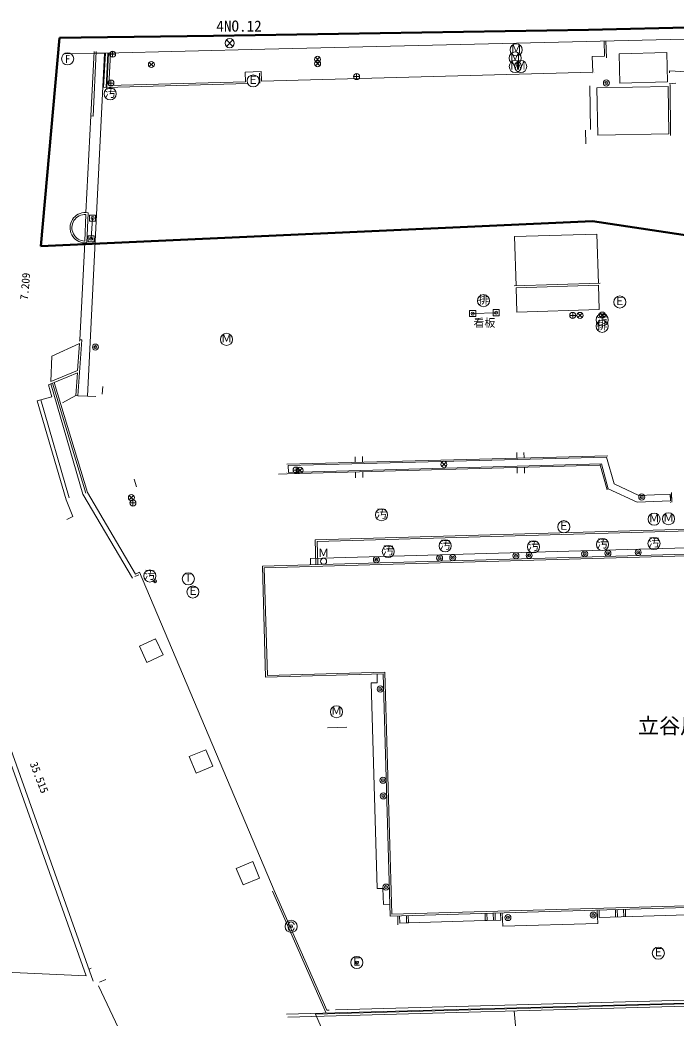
# Model space of a CAD drawing. Units: millimetres on the paper. Extents: x -41381735 to 995, y -187209857 to 638.
# Drawn here: x 327.9 to 436.1, y 378.5 to 543.1 of the extents above; entities that cross this region are included whole.
import ezdxf
from ezdxf.enums import TextEntityAlignment as Align

# ---------------------------------------------------------------- set-up
doc = ezdxf.new("R2010")
doc.units = ezdxf.units.MM
doc.header["$PDMODE"] = 32
doc.header["$PDSIZE"] = 0.5
doc.layers.add('_0-a_', color=7, linetype='Continuous')
for name, color, linetype, lineweight in [('_1-b_', 5, 'Continuous', 50), ('_1-c_', 3, 'Continuous', 9), ('S-BGD', 7, 'Continuous', 13)]:
    doc.layers.add(name, color=color, linetype=linetype, lineweight=lineweight)
doc.styles.add('ＭＳ ゴシック', font='')
doc.styles.get('ＭＳ ゴシック').set_extended_font_data('MS Gothic')

msp = doc.modelspace()

# ---------------------------------------------------------------- linework, layer by layer
at = {"layer": '_1-b_'}
for p, q in [((642.64, 546.571), (421.623, 541.461)), ((642.64, 546.571), (421.623, 541.461)), ((334.431, 540.13), (331.328, 505.794)), ((334.431, 540.13), (331.328, 505.794)), ((337.995, 540.188), (334.431, 540.13)), ((337.995, 540.188), (334.431, 540.13)), ((359.794, 540.446), (337.995, 540.188)), ((359.794, 540.446), (337.995, 540.188)), ((421.623, 541.461), (359.794, 540.446)), ((421.623, 541.461), (359.794, 540.446)), ((331.328, 505.794), (422.302, 509.884)), ((331.328, 505.794), (422.302, 509.884)), ((422.302, 509.884), (493.482, 499.167)), ((422.302, 509.884), (493.482, 499.167))]:
    msp.add_line(p, q, dxfattribs=at)
at = {"layer": '_1-c_'}
for p, q in [((376.648, 379.11), (509.643, 382.797)), ((390.865, 346.556), (376.648, 379.11))]:
    msp.add_line(p, q, dxfattribs=at)
at = {"layer": 'S-BGD', "lineweight": 18}
for p, q in [((460.269, 540.472), (368.243, 538.283)), ((361.934, 539.782), (362.994, 538.721)), ((362.994, 539.782), (361.934, 538.721)), ((424.301, 537.125), (424.222, 539.615)), ((424.611, 536.835), (424.522, 539.622)), ((340.132, 537.588), (335.354, 537.49)), ((341.825, 537.604), (339.003, 481.049)), ((340.128, 537.888), (339.602, 527.244)), ((340.467, 537.871), (339.942, 527.227)), ((341.99, 537.606), (340.132, 537.588)), ((341.974, 537.606), (341.693, 531.966)), ((368.243, 538.283), (341.99, 537.606)), ((342.375, 537.616), (342.092, 531.946)), ((342.498, 537.619), (342.215, 531.95)), ((342.799, 537.627), (342.531, 532.259)), ((343.659, 537.434), (342.659, 537.434)), ((343.159, 537.934), (343.159, 536.934)), ((376.602, 536.936), (377.309, 536.229)), ((377.309, 536.936), (376.602, 536.229)), ((424.301, 537.125), (422.243, 537.059)), ((422.243, 537.059), (422.336, 534.479)), ((434.529, 537.716), (426.696, 537.517)), ((426.696, 537.517), (426.82, 532.656)), ((434.653, 532.856), (434.529, 537.716)), ((349.213, 536.086), (349.92, 535.379)), ((349.92, 536.086), (349.213, 535.379)), ((376.611, 536.201), (377.318, 535.494)), ((377.318, 536.201), (376.611, 535.494)), ((365.003, 534.454), (367.648, 534.602)), ((365.091, 532.887), (365.003, 534.454)), ((367.457, 532.65), (367.366, 534.285)), ((367.741, 532.958), (367.648, 534.602)), ((422.336, 534.479), (367.741, 532.958)), ((383.892, 533.734), (382.892, 533.734)), ((383.392, 534.234), (383.392, 533.234)), ((422.346, 534.179), (422.347, 534.177)), ((422.638, 534.488), (422.636, 534.488)), ((434.977, 534.378), (434.994, 534.678)), ((450.805, 533.79), (434.994, 534.678)), ((342.092, 531.946), (341.544, 531.974)), ((365.407, 532.596), (342.092, 531.946)), ((343.385, 532.67), (342.385, 532.67)), ((365.091, 532.887), (342.531, 532.259)), ((342.885, 533.17), (342.885, 532.17)), ((421.975, 524.999), (421.847, 532.229)), ((423.022, 531.899), (434.793, 532.12)), ((423.169, 524.1), (423.022, 531.899)), ((426.82, 532.656), (434.653, 532.856)), ((434.868, 524.32), (434.793, 532.12)), ((434.961, 532.564), (436.064, 532.635)), ((435.171, 524.026), (435.09, 532.426)), ((339.602, 527.244), (338.777, 511.304)), ((339.942, 527.227), (339.602, 527.244)), ((421.149, 524.925), (421.198, 522.657)), ((434.868, 524.32), (423.169, 524.1)), ((338.764, 511.005), (338.574, 506.608)), ((339.116, 511.29), (338.745, 511.306)), ((339.116, 511.29), (338.901, 506.293)), ((340.371, 510.909), (339.371, 510.909)), ((339.371, 510.909), (339.371, 509.909)), ((339.871, 510.409), (339.634, 506.985)), ((340.371, 509.909), (340.371, 510.909)), ((336.456, 508.934), (336.454, 508.869)), ((339.371, 509.909), (340.371, 509.909)), ((340.134, 507.485), (339.134, 507.485)), ((339.134, 507.485), (339.134, 506.485)), ((340.134, 506.485), (340.134, 507.485)), ((423.018, 507.762), (409.448, 507.352)), ((409.448, 507.352), (409.693, 499.223)), ((423.264, 499.633), (423.018, 507.762)), ((338.562, 506.308), (337.764, 490.324)), ((338.901, 506.293), (338.53, 506.309)), ((338.574, 506.608), (338.543, 506.609)), ((339.134, 506.485), (340.134, 506.485)), ((409.393, 499.214), (423.563, 499.642)), ((409.702, 498.923), (423.273, 499.333)), ((409.702, 498.923), (409.824, 494.887)), ((423.394, 495.297), (423.273, 499.333)), ((403.035, 495.147), (402.035, 495.147)), ((402.035, 495.147), (402.035, 494.147)), ((402.035, 494.147), (403.035, 494.147)), ((402.535, 494.647), (406.404, 494.796)), ((403.035, 494.147), (403.035, 495.147)), ((406.904, 495.296), (405.904, 495.296)), ((405.904, 495.296), (405.904, 494.296)), ((405.904, 494.296), (406.904, 494.296)), ((406.904, 494.296), (406.904, 495.296)), ((409.824, 494.887), (423.394, 495.297)), ((419.546, 494.348), (418.546, 494.348)), ((419.046, 494.848), (419.046, 493.848)), ((419.887, 494.705), (420.594, 493.998)), ((420.594, 494.705), (419.887, 493.998)), ((423.546, 494.76), (424.253, 494.053)), ((424.253, 494.76), (423.546, 494.053)), ((333.168, 487.634), (337.708, 489.716)), ((337.393, 485.238), (337.708, 489.716)), ((337.442, 481.1), (338.09, 490.301)), ((337.735, 490.103), (337.751, 490.325)), ((337.751, 490.325), (338.09, 490.301)), ((332.963, 483.422), (333.168, 487.634)), ((332.597, 482.905), (337.366, 484.86)), ((332.963, 483.422), (337.393, 485.238)), ((337.103, 481.123), (337.366, 484.86)), ((332.597, 482.905), (333.123, 480.934)), ((333.123, 480.934), (332.597, 482.905)), ((338.28, 464.868), (333.003, 483.072)), ((333.24, 483.168), (338.746, 465.005)), ((333.518, 483.283), (339.023, 465.126)), ((341.464, 481.346), (341.555, 482.621)), ((330.735, 480.274), (333.123, 480.934)), ((334.924, 479.928), (337.103, 481.123)), ((337.103, 481.123), (337.442, 481.1)), ((339.003, 481.049), (337.442, 481.1)), ((339.003, 481.049), (340.38, 480.98)), ((335.493, 463.936), (330.735, 480.274)), ((336.027, 464.247), (331.313, 480.434)), ((371.887, 469.817), (424.799, 471.203)), ((372.133, 469.583), (424.618, 470.958)), ((383.142, 471.025), (383.167, 470.112)), ((384.35, 471.056), (384.375, 470.144)), ((409.822, 470.811), (409.797, 471.723)), ((411.021, 470.842), (410.996, 471.754)), ((424.618, 470.958), (425.846, 466.564)), ((371.929, 468.207), (423.576, 469.633)), ((372.133, 469.583), (372.163, 468.454)), ((372.163, 468.454), (423.757, 469.878)), ((373.423, 469.342), (373.423, 468.342)), ((397.435, 470.134), (398.142, 469.427)), ((398.142, 470.134), (397.435, 469.427)), ((409.891, 468.316), (409.865, 469.254)), ((411.09, 468.349), (411.064, 469.287)), ((423.51, 469.871), (424.703, 465.6)), ((423.757, 469.878), (424.905, 465.77)), ((370.522, 468.136), (371.929, 468.207)), ((371.921, 468.507), (371.922, 468.507)), ((371.923, 468.447), (371.923, 468.447)), ((372.169, 468.214), (372.169, 468.214)), ((372.229, 468.216), (372.229, 468.215)), ((373.923, 468.842), (372.923, 468.842)), ((373.709, 469.149), (374.416, 468.442)), ((374.416, 469.149), (373.709, 468.442)), ((383.211, 468.519), (383.237, 467.581)), ((384.419, 468.552), (384.445, 467.614)), ((346.741, 467.328), (347.111, 466.077)), ((425.846, 466.564), (429.945, 464.63)), ((346.475, 450.986), (338.28, 464.868)), ((339.023, 465.126), (346.968, 451.652)), ((345.915, 464.642), (346.622, 463.935)), ((346.622, 464.642), (345.915, 463.935)), ((424.905, 465.77), (429.647, 463.532)), ((429.945, 464.63), (435.083, 464.875)), ((435.083, 464.875), (435.136, 463.757)), ((435.311, 465.126), (435.387, 463.527)), ((335.493, 463.936), (336.603, 461.156)), ((347.015, 463.407), (346.015, 463.407)), ((346.515, 463.907), (346.515, 462.907)), ((429.647, 463.532), (435.136, 463.757)), ((435.147, 463.517), (435.147, 463.516)), ((336.603, 461.156), (335.601, 460.702)), ((376.586, 457.349), (438.057, 459.088)), ((376.895, 457.057), (438.365, 458.797)), ((375.777, 454.261), (451.19, 456.395)), ((376.702, 453.248), (376.586, 457.349)), ((377.002, 453.257), (376.895, 457.057)), ((367.872, 452.998), (451.219, 455.357)), ((368.18, 452.707), (451.528, 455.065)), ((368.391, 434.668), (367.872, 452.998)), ((375.806, 453.223), (375.777, 454.261)), ((347.474, 451.569), (346.852, 451.258)), ((347.626, 451.98), (346.968, 451.652)), ((347.626, 451.98), (369.834, 399.488)), ((368.682, 434.977), (368.18, 452.707)), ((347.586, 439.772), (350.246, 441.025)), ((347.586, 439.772), (348.835, 437.12)), ((350.246, 441.025), (351.494, 438.373)), ((351.494, 438.373), (348.835, 437.12)), ((338.835, 385.401), (320.718, 436.311)), ((339.988, 384.547), (321.471, 436.578)), ((387.779, 435.217), (368.391, 434.668)), ((388.071, 435.525), (368.682, 434.977)), ((386.811, 433.755), (386.77, 435.188)), ((388.909, 395.281), (387.779, 435.217)), ((389.201, 395.589), (388.071, 435.525)), ((386.811, 433.755), (385.815, 433.727)), ((385.815, 433.727), (386.775, 399.806)), ((378.597, 426.328), (381.775, 426.431)), ((355.814, 421.569), (358.522, 422.714)), ((355.814, 421.569), (356.961, 418.856)), ((358.522, 422.714), (359.669, 420.001)), ((359.669, 420.001), (356.961, 418.856)), ((363.554, 403.136), (366.263, 404.276)), ((366.263, 404.276), (367.41, 401.553)), ((363.554, 403.136), (364.7, 400.412)), ((367.41, 401.553), (364.7, 400.412)), ((369.559, 399.37), (378.362, 379.251)), ((369.834, 399.488), (378.469, 379.754)), ((387.744, 399.834), (386.775, 399.806)), ((387.744, 399.834), (387.818, 397.199)), ((388.854, 397.228), (387.818, 397.199)), ((452.839, 397.09), (388.909, 395.281)), ((452.83, 397.39), (389.201, 395.589)), ((390.183, 395.317), (390.225, 393.809)), ((390.483, 395.326), (390.517, 394.117)), ((391.603, 395.357), (391.637, 394.149)), ((391.903, 395.366), (391.937, 394.158)), ((404.588, 395.725), (404.622, 394.517)), ((404.887, 395.733), (404.922, 394.525)), ((405.927, 395.763), (405.961, 394.555)), ((406.227, 395.771), (406.261, 394.563)), ((407.126, 395.797), (407.161, 394.588)), ((407.426, 395.805), (407.489, 393.592)), ((423.089, 396.248), (423.152, 394.035)), ((423.389, 396.257), (423.423, 395.049)), ((423.423, 395.049), (442.732, 395.595)), ((426.07, 396.333), (426.105, 395.125)), ((426.37, 396.341), (426.404, 395.133)), ((427.428, 396.371), (427.462, 395.163)), ((427.728, 396.379), (427.762, 395.171)), ((372.107, 393.828), (372.107, 393.328)), ((390.517, 394.117), (391.637, 394.149)), ((391.637, 394.149), (391.937, 394.158)), ((391.937, 394.158), (404.622, 394.517)), ((404.922, 394.525), (404.622, 394.517)), ((404.922, 394.525), (407.161, 394.588)), ((407.489, 393.592), (423.152, 394.035)), ((371.842, 379.071), (653.992, 386.871)), ((338.835, 385.401), (308.718, 386.779)), ((339.656, 386.673), (339.279, 386.539)), ((372.047, 378.59), (654.194, 386.339)), ((363.736, 335.377), (340.854, 383.752)), ((341.002, 384.374), (342.047, 384.786)), ((379.924, 379.794), (532.332, 384.008)), ((378.469, 379.754), (378.871, 379.765)), ((409.398, 379.616), (410.437, 368.164))]:
    msp.add_line(p, q, dxfattribs=at)
for centre, radius in [((362.464, 539.251), 0.75), ((409.716, 538.149), 1), ((335.749, 536.654), 1), ((343.159, 537.434), 0.5), ((376.956, 536.582), 0.5), ((409.538, 536.799), 1), ((349.567, 535.732), 0.5), ((376.965, 535.848), 0.5), ((409.563, 535.406), 1), ((410.46, 535.39), 1), ((366.347, 533.024), 1), ((383.392, 533.734), 0.5), ((342.772, 530.878), 1), ((342.885, 532.67), 0.5), ((424.59, 532.684), 0.5), ((404.331, 496.772), 1), ((426.79, 496.555), 1), ((419.046, 494.348), 0.5), ((420.24, 494.352), 0.5), ((423.9, 493.627), 1), ((423.9, 494.407), 0.5), ((423.877, 492.553), 1), ((361.961, 490.394), 1), ((340.342, 489.118), 0.5), ((373.423, 468.842), 0.5), ((374.063, 468.795), 0.5), ((397.789, 469.78), 0.5), ((346.269, 464.289), 0.5), ((430.42, 464.393), 0.5), ((346.515, 463.407), 0.5), ((387.516, 461.47), 1), ((432.45, 460.739), 1), ((434.842, 460.81), 1), ((417.57, 459.493), 1), ((432.435, 456.736), 1), ((388.62, 455.406), 1), ((388.62, 455.406), 1), ((398.016, 456.34), 1), ((412.566, 456.166), 1), ((423.936, 456.548), 1), ((386.67, 454.046), 0.5), ((397.082, 454.329), 0.5), ((399.251, 454.391), 0.5), ((409.672, 454.701), 0.5), ((411.849, 454.756), 0.5), ((421.004, 455.021), 0.5), ((424.838, 455.123), 0.5), ((429.831, 455.269), 0.5), ((377.959, 453.799), 0.5), ((349.292, 451.37), 1), ((355.65, 450.912), 1), ((356.413, 448.732), 1), ((387.297, 432.722), 0.5), ((380.076, 428.978), 1), ((387.747, 417.672), 0.5), ((387.809, 415.097), 0.5), ((388.246, 400.055), 0.5), ((408.351, 395.017), 0.5), ((422.426, 395.436), 0.5), ((372.606, 393.573), 1), ((383.437, 387.606), 1), ((433.152, 389.157), 1)]:
    msp.add_circle(centre, radius, dxfattribs=at)
for centre, radius, start, end in [((338.653, 508.807), 2.501, 87.17081, 267.90109), ((338.653, 508.807), 2.2, 87.12048, 267.95143), ((435.344, 464.427), 0.2, 92.72659, 272.72659), ((372.607, 393.828), 0.5, 360, 180), ((372.607, 393.328), 0.5, 180, 360)]:
    msp.add_arc(centre, radius, start, end, dxfattribs=at)
at = {"layer": 'S-BGD'}
for p in [(424.59, 532.684), (339.871, 510.409), (339.634, 506.985), (402.535, 494.647), (406.404, 494.796), (340.342, 489.118), (430.42, 464.393), (397.082, 454.329), (399.251, 454.391), (409.672, 454.701), (411.849, 454.756), (421.004, 455.021), (424.838, 455.123), (429.831, 455.269), (386.67, 454.046), (350.174, 450.503), (387.297, 432.722), (387.747, 417.672), (387.809, 415.097), (388.246, 400.055), (408.351, 395.017), (422.426, 395.436), (372.606, 393.573), (383.437, 387.606), (383.437, 387.606), (383.437, 387.606)]:
    msp.add_point(p, dxfattribs=at)

# ---------------------------------------------------------------- texts
at = {"layer": '_0-a_', "style": 'ＭＳ ゴシック'}
for s, rotation, p in [('7.209', 85, (329.599, 496.817)), ('35.515', 290.973, (329.119, 420.268))]:
    msp.add_text(s, height=1.32, rotation=rotation, dxfattribs=at).set_placement(p, align=Align.BOTTOM_LEFT)
at = {"layer": 'S-BGD', "style": 'ＭＳ ゴシック'}
for s, height, p in [('4NO.12', 1.833, (360.275, 540.603)), ('Ｍ', 1.32, (408.816, 537.249)), ('F', 1.32, (335.294, 535.608)), ('Ｍ', 1.32, (408.638, 535.899)), ('Ｍ', 1.32, (408.663, 534.506)), ('Ｍ', 1.32, (409.56, 534.49)), ('Ｅ', 1.32, (365.447, 532.124)), ('汚', 1.32, (341.872, 529.978)), ('排', 1.32, (403.431, 495.872)), ('Ｅ', 1.32, (425.89, 495.655)), ('看板', 1.32, (402.671, 492.058)), ('汚', 1.32, (423, 492.727)), ('排', 1.32, (422.977, 491.653)), ('Ｍ', 1.32, (361.061, 489.494)), ('汚', 1.32, (386.616, 460.57)), ('Ｍ', 1.32, (431.55, 459.839)), ('Ｍ', 1.32, (433.942, 459.91)), ('Ｅ', 1.32, (416.67, 458.593)), ('汚', 1.32, (431.535, 455.836)), ('汚', 1.32, (387.72, 454.506)), ('汚', 1.32, (397.116, 455.44)), ('汚', 1.32, (411.666, 455.266)), ('汚', 1.32, (423.036, 455.648)), ('Ｍ', 1.32, (377.049, 454.123)), ('汚', 1.32, (348.392, 450.47)), ('Ｔ', 1.32, (354.75, 450.012)), ('Ｅ', 1.32, (355.513, 447.832)), ('Ｍ', 1.32, (379.176, 428.078)), ('立谷川リサイクルセンター', 2.566, (429.755, 424.603)), ('Ｅ', 1.32, (432.252, 388.257)), ('Ｅ', 1.32, (382.537, 386.706))]:
    msp.add_text(s, height=height, dxfattribs=at).set_placement(p, align=Align.BOTTOM_LEFT)

doc.saveas('drawing.dxf')
